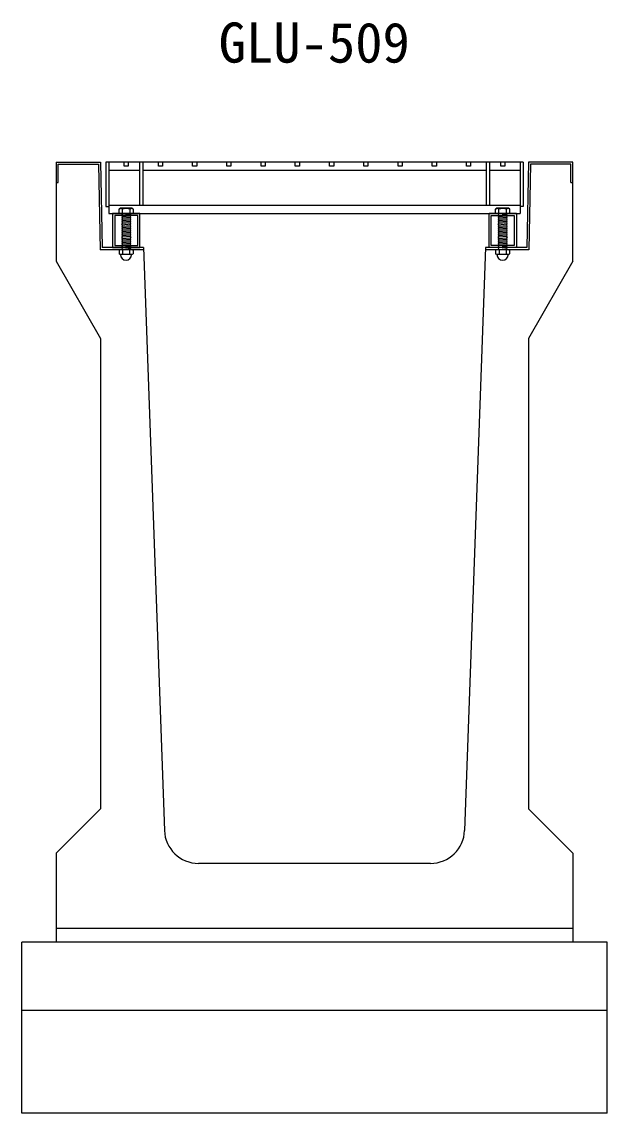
# Model space of a CAD drawing. Units: millimetres, scale not verified. Extents: x -25200 to 25200, y -8910 to 8910.
# Drawn here: x -3901 to -3046, y -1793 to -198 of the extents above; entities that cross this region are included whole.
import ezdxf
from ezdxf.enums import TextEntityAlignment as Align

# ---------------------------------------------------------------- set-up
doc = ezdxf.new("R2010")
doc.units = ezdxf.units.MM
doc.header["$LTSCALE"] = 30
doc.linetypes.add('DOTTED', pattern=[1.75, 0.25, -1.5])
for name, color, linetype, lineweight in [('0-2_HATCH', 6, 'Continuous', 25), ('0-5_OUTLINE', 3, 'Continuous', 25), ('0-7_TXT', 7, 'Continuous', 25)]:
    doc.layers.add(name, color=color, linetype=linetype, lineweight=lineweight)
doc.styles.add('ＭＳ ゴシック', font='')
doc.styles.get('ＭＳ ゴシック').set_extended_font_data('MS Gothic')

msp = doc.modelspace()

# ---------------------------------------------------------------- linework, layer by layer
at = {"layer": '0-2_HATCH'}
for p, q in [((-3789.06, -406), (-3786.56, -531)), ((-3168.43, -402.8), (-3778.43, -402.8)), ((-3773.93, -402.8), (-3773.93, -477.8)), ((-3728.93, -402.8), (-3728.93, -465.8)), ((-3724.43, -402.8), (-3724.43, -465.8)), ((-3222.43, -402.8), (-3222.43, -465.8)), ((-3217.93, -402.8), (-3217.93, -465.8)), ((-3172.93, -402.8), (-3172.93, -477.8)), ((-3157.79, -406), (-3160.29, -531)), ((-3773.93, -414.8), (-3728.93, -414.8)), ((-3724.43, -414.8), (-3222.43, -414.8)), ((-3217.93, -414.8), (-3172.93, -414.8)), ((-3099.13, -432.8), (-3095.93, -432.8)), ((-3773.93, -465.8), (-3172.93, -465.8)), ((-3773.93, -477.8), (-3172.93, -477.8)), ((-3728.43, -477.8), (-3768.43, -477.8)), ((-3756.93, -470.3), (-3758.93, -471.8)), ((-3758.93, -477.8), (-3758.93, -471.8)), ((-3737.93, -477.8), (-3758.93, -477.8)), ((-3758.6, -471.52), (-3756.93, -470.3)), ((-3739.93, -470.3), (-3756.93, -470.3)), ((-3754.93, -477.8), (-3741.93, -477.8)), ((-3754.93, -478.8), (-3753.93, -477.8)), ((-3753.93, -477.8), (-3753.93, -471.8)), ((-3742.93, -477.8), (-3742.93, -471.8)), ((-3742.93, -478.8), (-3741.93, -477.8)), ((-3738.25, -471.52), (-3739.93, -470.3)), ((-3737.93, -477.8), (-3737.93, -471.8)), ((-3178.43, -477.8), (-3218.43, -477.8)), ((-3206.93, -470.3), (-3208.93, -471.8)), ((-3208.93, -477.8), (-3208.93, -471.8)), ((-3187.93, -477.8), (-3208.93, -477.8)), ((-3208.6, -471.52), (-3206.93, -470.3)), ((-3189.93, -470.3), (-3206.93, -470.3)), ((-3204.93, -477.8), (-3191.93, -477.8)), ((-3204.93, -478.8), (-3203.93, -477.8)), ((-3203.93, -477.8), (-3203.93, -471.8)), ((-3192.93, -477.8), (-3192.93, -471.8)), ((-3192.93, -478.8), (-3191.93, -477.8)), ((-3188.25, -471.52), (-3189.93, -470.3)), ((-3187.93, -477.8), (-3187.93, -471.8)), ((-3753.93, -479.8), (-3754.93, -478.8)), ((-3754.93, -480.8), (-3753.93, -479.8)), ((-3753.93, -481.8), (-3754.93, -480.8)), ((-3754.93, -482.8), (-3753.93, -481.8)), ((-3741.93, -481.8), (-3754.93, -482.8)), ((-3753.93, -483.8), (-3754.93, -482.8)), ((-3754.93, -484.8), (-3753.93, -483.8)), ((-3741.93, -483.8), (-3754.93, -484.8)), ((-3753.93, -485.8), (-3754.93, -484.8)), ((-3754.93, -486.8), (-3753.93, -485.8)), ((-3741.93, -485.8), (-3754.93, -486.8)), ((-3753.93, -487.8), (-3754.93, -486.8)), ((-3754.93, -488.8), (-3753.93, -487.8)), ((-3741.93, -487.8), (-3754.93, -488.8)), ((-3753.93, -489.8), (-3754.93, -488.8)), ((-3741.93, -489.8), (-3754.93, -490.8)), ((-3754.93, -490.8), (-3753.93, -489.8)), ((-3741.93, -491.8), (-3754.93, -492.8)), ((-3753.93, -493.8), (-3754.93, -492.8)), ((-3741.93, -493.8), (-3754.93, -494.8)), ((-3754.93, -494.8), (-3753.93, -493.8)), ((-3741.93, -479.8), (-3742.93, -478.8)), ((-3742.93, -482.8), (-3741.93, -481.8)), ((-3741.93, -483.8), (-3742.93, -482.8)), ((-3742.93, -484.8), (-3741.93, -483.8)), ((-3741.93, -485.8), (-3742.93, -484.8)), ((-3742.93, -486.8), (-3741.93, -485.8)), ((-3741.93, -487.8), (-3742.93, -486.8)), ((-3742.93, -490.8), (-3741.93, -489.8)), ((-3741.93, -491.8), (-3742.93, -490.8)), ((-3742.93, -492.8), (-3741.93, -491.8)), ((-3741.93, -493.8), (-3742.93, -492.8)), ((-3742.93, -494.8), (-3741.93, -493.8)), ((-3203.93, -479.8), (-3204.93, -478.8)), ((-3204.93, -480.8), (-3203.93, -479.8)), ((-3203.93, -481.8), (-3204.93, -480.8)), ((-3204.93, -482.8), (-3203.93, -481.8)), ((-3191.93, -481.8), (-3204.93, -482.8)), ((-3203.93, -483.8), (-3204.93, -482.8)), ((-3204.93, -484.8), (-3203.93, -483.8)), ((-3191.93, -483.8), (-3204.93, -484.8)), ((-3203.93, -485.8), (-3204.93, -484.8)), ((-3204.93, -486.8), (-3203.93, -485.8)), ((-3191.93, -485.8), (-3204.93, -486.8)), ((-3203.93, -487.8), (-3204.93, -486.8)), ((-3204.93, -488.8), (-3203.93, -487.8)), ((-3191.93, -487.8), (-3204.93, -488.8)), ((-3203.93, -489.8), (-3204.93, -488.8)), ((-3191.93, -489.8), (-3204.93, -490.8)), ((-3204.93, -490.8), (-3203.93, -489.8)), ((-3191.93, -491.8), (-3204.93, -492.8)), ((-3203.93, -493.8), (-3204.93, -492.8)), ((-3191.93, -493.8), (-3204.93, -494.8)), ((-3204.93, -494.8), (-3203.93, -493.8)), ((-3191.93, -479.8), (-3192.93, -478.8)), ((-3192.93, -482.8), (-3191.93, -481.8)), ((-3191.93, -483.8), (-3192.93, -482.8)), ((-3192.93, -484.8), (-3191.93, -483.8)), ((-3191.93, -485.8), (-3192.93, -484.8)), ((-3192.93, -486.8), (-3191.93, -485.8)), ((-3191.93, -487.8), (-3192.93, -486.8)), ((-3192.93, -490.8), (-3191.93, -489.8)), ((-3191.93, -491.8), (-3192.93, -490.8)), ((-3192.93, -492.8), (-3191.93, -491.8)), ((-3191.93, -493.8), (-3192.93, -492.8)), ((-3192.93, -494.8), (-3191.93, -493.8)), ((-3753.93, -495.8), (-3754.93, -494.8)), ((-3741.93, -495.8), (-3754.93, -496.8)), ((-3754.93, -496.8), (-3753.93, -495.8)), ((-3753.93, -497.8), (-3754.93, -496.8)), ((-3741.93, -497.8), (-3754.93, -498.8)), ((-3754.93, -498.8), (-3753.93, -497.8)), ((-3753.93, -499.8), (-3754.93, -498.8)), ((-3741.93, -499.8), (-3754.93, -500.8)), ((-3754.93, -500.8), (-3753.93, -499.8)), ((-3753.93, -501.8), (-3754.93, -500.8)), ((-3741.93, -501.8), (-3754.93, -502.8)), ((-3754.93, -502.8), (-3753.93, -501.8)), ((-3753.93, -503.8), (-3754.93, -502.8)), ((-3741.93, -503.8), (-3754.93, -504.8)), ((-3754.93, -504.8), (-3753.93, -503.8)), ((-3753.93, -505.8), (-3754.93, -504.8)), ((-3741.93, -505.8), (-3754.93, -506.8)), ((-3754.93, -506.8), (-3753.93, -505.8)), ((-3753.93, -507.8), (-3754.93, -506.8)), ((-3741.93, -507.8), (-3754.93, -508.8)), ((-3754.93, -508.8), (-3753.93, -507.8)), ((-3753.93, -509.8), (-3754.93, -508.8)), ((-3741.93, -509.8), (-3754.93, -510.8)), ((-3754.93, -510.8), (-3753.93, -509.8)), ((-3742.93, -494.8), (-3741.93, -495.8)), ((-3742.93, -496.8), (-3741.93, -495.8)), ((-3742.93, -496.8), (-3741.93, -497.8)), ((-3742.93, -498.8), (-3741.93, -497.8)), ((-3742.93, -498.8), (-3741.93, -499.8)), ((-3742.93, -500.8), (-3741.93, -499.8)), ((-3742.93, -500.8), (-3741.93, -501.8)), ((-3742.93, -502.8), (-3741.93, -501.8)), ((-3742.93, -502.8), (-3741.93, -503.8)), ((-3742.93, -504.8), (-3741.93, -503.8)), ((-3742.93, -504.8), (-3741.93, -505.8)), ((-3742.93, -506.8), (-3741.93, -505.8)), ((-3742.93, -506.8), (-3741.93, -507.8)), ((-3742.93, -508.8), (-3741.93, -507.8)), ((-3742.93, -508.8), (-3741.93, -509.8)), ((-3742.93, -510.8), (-3741.93, -509.8)), ((-3203.93, -495.8), (-3204.93, -494.8)), ((-3191.93, -495.8), (-3204.93, -496.8)), ((-3204.93, -496.8), (-3203.93, -495.8)), ((-3203.93, -497.8), (-3204.93, -496.8)), ((-3191.93, -497.8), (-3204.93, -498.8)), ((-3204.93, -498.8), (-3203.93, -497.8)), ((-3203.93, -499.8), (-3204.93, -498.8)), ((-3191.93, -499.8), (-3204.93, -500.8)), ((-3204.93, -500.8), (-3203.93, -499.8)), ((-3203.93, -501.8), (-3204.93, -500.8)), ((-3191.93, -501.8), (-3204.93, -502.8)), ((-3204.93, -502.8), (-3203.93, -501.8)), ((-3203.93, -503.8), (-3204.93, -502.8)), ((-3191.93, -503.8), (-3204.93, -504.8)), ((-3204.93, -504.8), (-3203.93, -503.8)), ((-3203.93, -505.8), (-3204.93, -504.8)), ((-3191.93, -505.8), (-3204.93, -506.8)), ((-3204.93, -506.8), (-3203.93, -505.8)), ((-3203.93, -507.8), (-3204.93, -506.8)), ((-3191.93, -507.8), (-3204.93, -508.8)), ((-3204.93, -508.8), (-3203.93, -507.8)), ((-3203.93, -509.8), (-3204.93, -508.8)), ((-3191.93, -509.8), (-3204.93, -510.8)), ((-3204.93, -510.8), (-3203.93, -509.8)), ((-3192.93, -494.8), (-3191.93, -495.8)), ((-3192.93, -496.8), (-3191.93, -495.8)), ((-3192.93, -496.8), (-3191.93, -497.8)), ((-3192.93, -498.8), (-3191.93, -497.8)), ((-3192.93, -498.8), (-3191.93, -499.8)), ((-3192.93, -500.8), (-3191.93, -499.8)), ((-3192.93, -500.8), (-3191.93, -501.8)), ((-3192.93, -502.8), (-3191.93, -501.8)), ((-3192.93, -502.8), (-3191.93, -503.8)), ((-3192.93, -504.8), (-3191.93, -503.8)), ((-3192.93, -504.8), (-3191.93, -505.8)), ((-3192.93, -506.8), (-3191.93, -505.8)), ((-3192.93, -506.8), (-3191.93, -507.8)), ((-3192.93, -508.8), (-3191.93, -507.8)), ((-3192.93, -508.8), (-3191.93, -509.8)), ((-3192.93, -510.8), (-3191.93, -509.8)), ((-3753.93, -511.8), (-3754.93, -510.8)), ((-3741.93, -511.8), (-3754.93, -512.8)), ((-3754.93, -512.8), (-3753.93, -511.8)), ((-3753.93, -513.8), (-3754.93, -512.8)), ((-3741.93, -513.8), (-3754.93, -514.8)), ((-3754.93, -514.8), (-3753.93, -513.8)), ((-3753.93, -515.8), (-3754.93, -514.8)), ((-3741.93, -515.8), (-3754.93, -516.8)), ((-3754.93, -516.8), (-3753.93, -515.8)), ((-3753.93, -517.8), (-3754.93, -516.8)), ((-3741.93, -517.8), (-3754.93, -518.8)), ((-3754.93, -518.8), (-3753.93, -517.8)), ((-3753.93, -519.8), (-3754.93, -518.8)), ((-3741.93, -519.8), (-3754.93, -520.8)), ((-3754.93, -520.8), (-3753.93, -519.8)), ((-3753.93, -521.8), (-3754.93, -520.8)), ((-3741.93, -521.8), (-3754.93, -522.8)), ((-3754.93, -522.8), (-3753.93, -521.8)), ((-3753.93, -523.79), (-3754.93, -522.79)), ((-3741.93, -523.8), (-3754.93, -524.8)), ((-3754.93, -524.8), (-3753.93, -523.8)), ((-3753.93, -525.79), (-3754.93, -524.79)), ((-3754.92, -526.8), (-3753.92, -525.8)), ((-3742.93, -510.8), (-3741.93, -511.8)), ((-3742.93, -512.8), (-3741.93, -511.8)), ((-3742.93, -512.8), (-3741.93, -513.8)), ((-3742.93, -514.8), (-3741.93, -513.8)), ((-3742.93, -514.8), (-3741.93, -515.8)), ((-3742.93, -516.8), (-3741.93, -515.8)), ((-3742.93, -516.8), (-3741.93, -517.8)), ((-3742.93, -518.8), (-3741.93, -517.8)), ((-3742.93, -518.8), (-3741.93, -519.8)), ((-3742.93, -520.8), (-3741.93, -519.8)), ((-3742.93, -520.8), (-3741.93, -521.8)), ((-3742.93, -522.8), (-3741.93, -521.8)), ((-3742.93, -522.8), (-3741.93, -523.8)), ((-3742.93, -524.79), (-3741.93, -523.79)), ((-3742.93, -524.79), (-3741.93, -525.8)), ((-3742.93, -526.8), (-3741.93, -525.8)), ((-3203.93, -511.8), (-3204.93, -510.8)), ((-3191.93, -511.8), (-3204.93, -512.8)), ((-3204.93, -512.8), (-3203.93, -511.8)), ((-3203.93, -513.8), (-3204.93, -512.8)), ((-3191.93, -513.8), (-3204.93, -514.8)), ((-3204.93, -514.8), (-3203.93, -513.8)), ((-3203.93, -515.8), (-3204.93, -514.8)), ((-3191.93, -515.8), (-3204.93, -516.8)), ((-3204.93, -516.8), (-3203.93, -515.8)), ((-3203.93, -517.8), (-3204.93, -516.8)), ((-3191.93, -517.8), (-3204.93, -518.8)), ((-3204.93, -518.8), (-3203.93, -517.8)), ((-3203.93, -519.8), (-3204.93, -518.8)), ((-3191.93, -519.8), (-3204.93, -520.8)), ((-3204.93, -520.8), (-3203.93, -519.8)), ((-3203.93, -521.8), (-3204.93, -520.8)), ((-3191.93, -521.8), (-3204.93, -522.8)), ((-3204.93, -522.8), (-3203.93, -521.8)), ((-3203.93, -523.79), (-3204.93, -522.79)), ((-3191.93, -523.8), (-3204.93, -524.8)), ((-3204.93, -524.8), (-3203.93, -523.8)), ((-3203.93, -525.79), (-3204.93, -524.79)), ((-3204.92, -526.8), (-3203.92, -525.8)), ((-3192.93, -510.8), (-3191.93, -511.8)), ((-3192.93, -512.8), (-3191.93, -511.8)), ((-3192.93, -512.8), (-3191.93, -513.8)), ((-3192.93, -514.8), (-3191.93, -513.8)), ((-3192.93, -514.8), (-3191.93, -515.8)), ((-3192.93, -516.8), (-3191.93, -515.8)), ((-3192.93, -516.8), (-3191.93, -517.8)), ((-3192.93, -518.8), (-3191.93, -517.8)), ((-3192.93, -518.8), (-3191.93, -519.8)), ((-3192.93, -520.8), (-3191.93, -519.8)), ((-3192.93, -520.8), (-3191.93, -521.8)), ((-3192.93, -522.8), (-3191.93, -521.8)), ((-3192.93, -522.8), (-3191.93, -523.8)), ((-3192.93, -524.79), (-3191.93, -523.79)), ((-3192.93, -524.79), (-3191.93, -525.8)), ((-3192.93, -526.8), (-3191.93, -525.8)), ((-3723.31, -531), (-3786.56, -531)), ((-3758.07, -531), (-3758.93, -531.65)), ((-3758.93, -531.65), (-3758.93, -536.83)), ((-3757.24, -537.8), (-3758.93, -536.83)), ((-3739.38, -531), (-3758.07, -531)), ((-3757.24, -538.13), (-3757.24, -537.8)), ((-3740.21, -537.8), (-3757.24, -537.8)), ((-3740.21, -538.13), (-3757.24, -538.13)), ((-3753.93, -527.8), (-3754.93, -526.8)), ((-3754.93, -528.8), (-3753.93, -527.8)), ((-3753.93, -529.79), (-3754.93, -528.79)), ((-3754.72, -531), (-3754.93, -530.8)), ((-3754.92, -530.8), (-3753.92, -529.8)), ((-3753.83, -531.65), (-3753.83, -536.83)), ((-3743.62, -531.65), (-3743.62, -536.83)), ((-3742.93, -526.8), (-3741.92, -527.8)), ((-3742.93, -528.79), (-3741.93, -527.79)), ((-3742.93, -528.79), (-3741.93, -529.8)), ((-3742.93, -530.8), (-3741.93, -529.8)), ((-3742.93, -530.8), (-3742.72, -531)), ((-3740.21, -537.8), (-3738.52, -536.83)), ((-3740.21, -538.13), (-3740.21, -537.8)), ((-3739.38, -531), (-3738.52, -531.65)), ((-3738.52, -531.65), (-3738.52, -536.83)), ((-3160.29, -531), (-3223.43, -531)), ((-3208.07, -531), (-3208.93, -531.65)), ((-3208.93, -531.65), (-3208.93, -536.83)), ((-3207.24, -537.8), (-3208.93, -536.83)), ((-3189.38, -531), (-3208.07, -531)), ((-3207.24, -538.13), (-3207.24, -537.8)), ((-3190.21, -537.8), (-3207.24, -537.8)), ((-3190.21, -538.13), (-3207.24, -538.13)), ((-3203.93, -527.8), (-3204.93, -526.8)), ((-3204.93, -528.8), (-3203.93, -527.8)), ((-3203.93, -529.79), (-3204.93, -528.79)), ((-3204.72, -531), (-3204.93, -530.8)), ((-3204.92, -530.8), (-3203.92, -529.8)), ((-3203.83, -531.65), (-3203.83, -536.83)), ((-3193.62, -531.65), (-3193.62, -536.83)), ((-3192.93, -526.8), (-3191.92, -527.8)), ((-3192.93, -528.79), (-3191.93, -527.79)), ((-3192.93, -528.79), (-3191.93, -529.8)), ((-3192.93, -530.8), (-3191.93, -529.8)), ((-3192.93, -530.8), (-3192.72, -531)), ((-3190.21, -537.8), (-3188.52, -536.83)), ((-3190.21, -538.13), (-3190.21, -537.8)), ((-3189.38, -531), (-3188.52, -531.65)), ((-3188.52, -531.65), (-3188.52, -536.83))]:
    msp.add_line(p, q, dxfattribs=at)
at = {"layer": '0-2_HATCH', "linetype": 'DOTTED'}
for p, q in [((-3741.93, -477.8), (-3754.93, -478.8)), ((-3191.93, -477.8), (-3204.93, -478.8)), ((-3741.93, -479.8), (-3754.93, -480.8)), ((-3191.93, -479.8), (-3204.93, -480.8)), ((-3741.92, -525.8), (-3754.92, -526.8)), ((-3191.92, -525.8), (-3204.92, -526.8)), ((-3741.93, -527.8), (-3754.93, -528.8)), ((-3741.92, -529.8), (-3754.92, -530.8)), ((-3191.93, -527.8), (-3204.93, -528.8)), ((-3191.92, -529.8), (-3204.92, -530.8))]:
    msp.add_line(p, q, dxfattribs=at)
at = {"layer": '0-2_HATCH'}
for points in [[(-3850.93, -432.8), (-3847.73, -432.8), (-3847.73, -406), (-3789.06, -406)], [(-3778.43, -402.8), (-3778.43, -467.8), (-3773.93, -467.8)], [(-3745.43, -402.8), (-3745.43, -408.8), (-3751.43, -408.8), (-3751.43, -402.8)], [(-3695.43, -402.8), (-3695.43, -408.8), (-3701.43, -408.8), (-3701.43, -402.8)], [(-3645.43, -402.8), (-3645.43, -408.8), (-3651.43, -408.8), (-3651.43, -402.8)], [(-3595.43, -402.8), (-3595.43, -408.8), (-3601.43, -408.8), (-3601.43, -402.8)], [(-3545.43, -402.8), (-3545.43, -408.8), (-3551.43, -408.8), (-3551.43, -402.8)], [(-3495.43, -402.8), (-3495.43, -408.8), (-3501.43, -408.8), (-3501.43, -402.8)], [(-3445.43, -402.8), (-3445.43, -408.8), (-3451.43, -408.8), (-3451.43, -402.8)], [(-3395.43, -402.8), (-3395.43, -408.8), (-3401.43, -408.8), (-3401.43, -402.8)], [(-3345.43, -402.8), (-3345.43, -408.8), (-3351.43, -408.8), (-3351.43, -402.8)], [(-3295.43, -402.8), (-3295.43, -408.8), (-3301.43, -408.8), (-3301.43, -402.8)], [(-3245.43, -402.8), (-3245.43, -408.8), (-3251.43, -408.8), (-3251.43, -402.8)], [(-3195.43, -402.8), (-3195.43, -408.8), (-3201.43, -408.8), (-3201.43, -402.8)], [(-3168.43, -402.8), (-3168.43, -467.8), (-3172.93, -467.8)], [(-3099.13, -432.8), (-3099.13, -406), (-3157.79, -406)], [(-3768.43, -477.8), (-3768.43, -527.8), (-3728.43, -527.8), (-3728.43, -477.8)], [(-3178.43, -477.8), (-3178.43, -527.8), (-3218.43, -527.8), (-3218.43, -477.8)], [(-3754.93, -492.8), (-3753.93, -491.8), (-3754.93, -490.8)], [(-3741.93, -481.8), (-3742.93, -480.8), (-3741.93, -479.8)], [(-3741.93, -489.8), (-3742.93, -488.8), (-3741.93, -487.8)], [(-3204.93, -492.8), (-3203.93, -491.8), (-3204.93, -490.8)], [(-3191.93, -481.8), (-3192.93, -480.8), (-3191.93, -479.8)], [(-3191.93, -489.8), (-3192.93, -488.8), (-3191.93, -487.8)]]:
    msp.add_lwpolyline(points, dxfattribs=at)
for points in [[(-3765.23, -481), (-3765.23, -524.6), (-3731.63, -524.6), (-3731.63, -481)], [(-3181.63, -481), (-3181.63, -524.6), (-3215.23, -524.6), (-3215.23, -481)]]:
    msp.add_lwpolyline(points, close=True, dxfattribs=at)
for centre, radius, start, end in [((-3756.43, -474.42), 3.62, 46.39563, 133.60437), ((-3748.43, -486.42), 15.62, 69.39075, 110.60925), ((-3740.43, -474.42), 3.62, 46.39563, 133.60437), ((-3206.43, -474.42), 3.62, 46.39563, 133.60437), ((-3198.43, -486.42), 15.62, 69.39075, 110.60925), ((-3190.43, -474.42), 3.62, 46.39563, 133.60437), ((-3756.38, -536.34), 5.35, 61.49832, 118.50684), ((-3756.38, -532.13), 5.35, 241.49843, 298.50089), ((-3748.73, -538.13), 8.19, 180, 359.99995), ((-3748.72, -551.41), 20.42, 75.52621, 104.47362), ((-3748.72, -517.06), 20.42, 255.52638, 284.47374), ((-3741.07, -536.34), 5.35, 61.49231, 118.50169), ((-3741.07, -532.13), 5.35, 241.49989, 298.5), ((-3206.38, -536.34), 5.35, 61.49832, 118.50684), ((-3206.38, -532.13), 5.35, 241.49843, 298.50089), ((-3198.73, -538.13), 8.19, 180, 359.99995), ((-3198.72, -551.41), 20.42, 75.52621, 104.47362), ((-3198.72, -517.06), 20.42, 255.52638, 284.47374), ((-3191.07, -536.34), 5.35, 61.49231, 118.50169), ((-3191.07, -532.13), 5.35, 241.49989, 298.5)]:
    msp.add_arc(centre, radius, start, end, dxfattribs=at)
at = {"layer": '0-5_OUTLINE'}
for p, q in [((-3850.93, -402.8), (-3850.93, -547.8)), ((-3850.93, -402.8), (-3785.93, -402.8)), ((-3785.93, -402.8), (-3783.43, -527.8)), ((-3160.93, -402.8), (-3163.43, -527.8)), ((-3095.93, -402.8), (-3160.93, -402.8)), ((-3095.93, -547.8), (-3095.93, -402.8)), ((-3723.43, -527.8), (-3783.43, -527.8)), ((-3723.43, -527.8), (-3692.67, -1379.6)), ((-3223.43, -527.8), (-3254.19, -1379.6)), ((-3163.43, -527.8), (-3223.43, -527.8)), ((-3850.93, -547.8), (-3785.93, -660.8)), ((-3095.93, -547.8), (-3160.93, -660.8)), ((-3785.93, -660.8), (-3785.93, -1347.8)), ((-3160.93, -660.8), (-3160.93, -1347.8)), ((-3850.93, -1412.8), (-3785.93, -1347.8)), ((-3095.93, -1412.8), (-3160.93, -1347.8)), ((-3850.93, -1412.8), (-3850.93, -1542.8)), ((-3095.93, -1412.8), (-3095.93, -1542.8)), ((-3304.15, -1427.8), (-3642.7, -1427.8)), ((-3095.93, -1522.8), (-3850.93, -1522.8)), ((-3045.93, -1542.8), (-3900.93, -1542.8)), ((-3045.93, -1792.8), (-3045.93, -1542.8)), ((-3045.93, -1642.8), (-3900.93, -1642.8))]:
    msp.add_line(p, q, dxfattribs=at)
msp.add_lwpolyline([(-3045.93, -1792.8), (-3900.93, -1792.8), (-3900.93, -1542.8)], dxfattribs=at)
for centre, start, end in [((-3642.7, -1377.8), 182.06812, 270), ((-3304.15, -1377.8), 270, 357.93185)]:
    msp.add_arc(centre, 50, start, end, dxfattribs=at)

# ---------------------------------------------------------------- texts
at = {"layer": '0-7_TXT', "style": 'ＭＳ ゴシック'}
msp.add_text('GLU-509', height=58.65, dxfattribs=at).set_placement((-3613.43, -275.07), align=Align.BOTTOM_LEFT)

doc.saveas('drawing.dxf')
